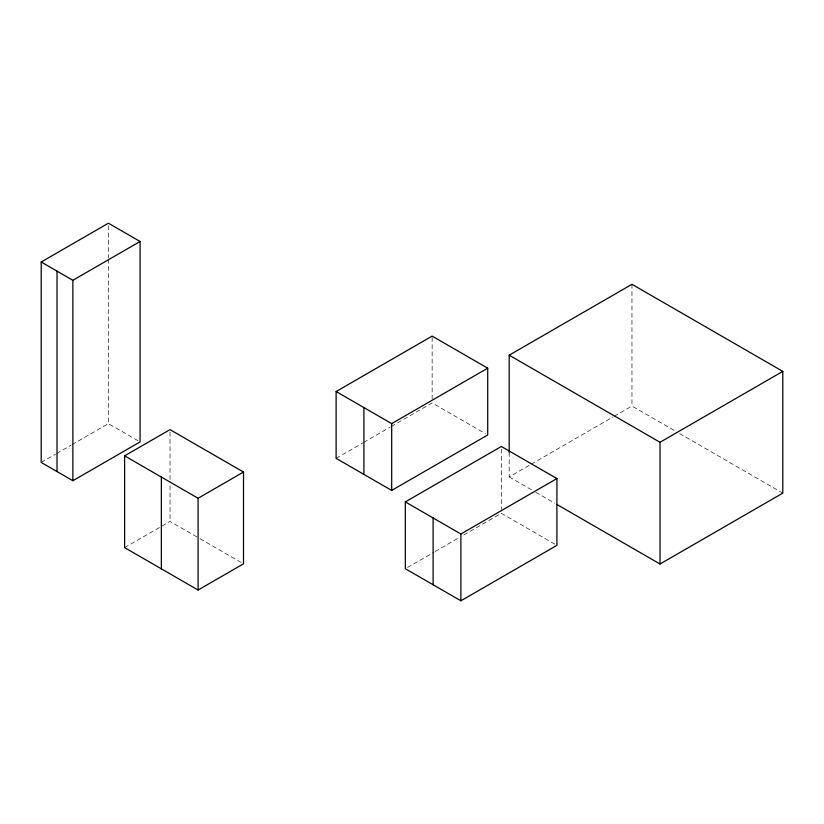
<?xml version="1.0" encoding="UTF-8"?>
<svg xmlns="http://www.w3.org/2000/svg" width="824" height="824" viewBox="0 0 824 824"><rect width="100%" height="100%" fill="white"/><g stroke="black" fill="none" stroke-linecap="round" stroke-linejoin="round"><path stroke-width="0.62" stroke-dasharray="4.12 3.09" d="M41.2 462.429L55.527 454.158M56.629 453.519L70.946 445.248M72.049 444.62L108.407 423.629L140.08 441.911M124.62 547.62L170.032 521.407L198.975 538.113M336.12 458.35L362.612 443.054M363.714 442.416L390.205 427.12M391.307 426.482L432.137 402.915L485.48 433.712M509.191 452.572L509.191 476.921L530.203 464.788M531.305 464.149L613.159 416.892M614.261 416.254L631.967 406.036L675.216 431.014M407.53 567.448L434.021 552.152M435.123 551.514L459.401 537.495M463.819 534.951L501.342 513.28L554.686 544.077M679.656 433.579L782.8 493.123M509.191 476.921L534.694 491.65M535.806 492.288L554.665 503.176M200.088 538.762L243.502 563.822M631.967 284.301L631.967 406.036M501.342 449.049L501.342 509.428M432.137 337.387L432.137 399.053M170.032 432.188L170.032 479.341M170.032 485.717L170.032 521.407M108.407 225.766L108.407 257.891M108.407 259.179L108.407 423.629"/><path stroke-width="1.24" d="M41.2 262.001L108.407 223.201L140.08 241.483L140.08 441.911L72.873 480.711L41.2 462.429L41.2 262.001L72.873 280.294L140.08 241.483M124.62 455.847L170.032 429.634L243.502 472.049L243.502 563.822L198.09 590.036L124.62 547.62L124.62 455.847L198.09 498.262L243.502 472.049M336.12 391.534L432.137 336.099L487.705 368.184L487.705 434.99L391.688 490.424L336.12 458.35L336.12 391.534L391.688 423.618L487.705 368.184M509.191 452.572L509.191 355.185L631.967 284.301L782.8 371.387L782.8 493.123L660.024 564.007L556.88 504.463M405.326 501.909L501.342 446.474L556.911 478.559L556.911 545.364L460.894 600.799L405.326 568.715L405.326 501.909L460.894 533.993L556.911 478.559M509.191 355.185L660.024 442.272L782.8 371.387M660.024 442.272L660.024 564.007M460.894 533.993L460.894 600.799M433.105 517.956L433.105 584.762M391.688 423.618L391.688 490.424M363.909 407.581L363.909 474.387M198.09 498.262L198.09 590.036M161.36 477.055L161.36 568.828M72.873 280.294L72.873 480.711M57.031 271.147L57.031 471.575"/></g></svg>
